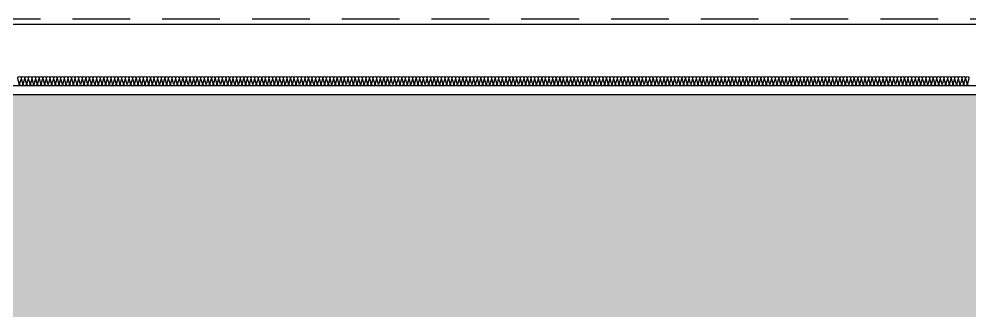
# Model space of a CAD drawing. Header units: millimetres. Extents: x 19868 to 801382, y -4805 to 85279.
# Drawn here: x 103121 to 110529, y 32657 to 34929 of the extents above; entities that cross this region are included whole.
import ezdxf

# ---------------------------------------------------------------- set-up
doc = ezdxf.new("R2010")
doc.units = ezdxf.units.MM
doc.header["$LTSCALE"] = 250
doc.linetypes.add('HID', pattern=[2.8, 1.8, -1])
doc.linetypes.add('HIDDEN', pattern=[9.525, 6.35, -3.175])
for name, color, linetype in [('A-FIN-8', 8, 'Continuous'), ('A-버림CONC', 4, 'Continuous'), ('ISL', 251, 'Continuous'), ('인테리어', 7, 'HIDDEN'), ('지반', 254, 'Continuous')]:
    doc.layers.add(name, color=color, linetype=linetype)

msp = doc.modelspace()

# ---------------------------------------------------------------- hatches: boundary and pattern name
at = {"layer": '지반'}
h = msp.add_hatch(dxfattribs=at)
h.set_pattern_fill('EARTH', color=251, scale=70, angle=45)
h.paths.add_polyline_path([(35638.2, 34128.9), (27538.2, 33228.9), (19867.8, 33228.9), (19867.8, 23234.4), (170632.4, 23234.4), (170632.4, 34678.9), (161838.2, 34678.9), (161838.2, 34628.9), (161888.2, 34628.9), (161888.2, 34568.9), (161638.2, 34568.9), (161638.2, 34628.9), (161688.2, 34628.9), (161688.2, 34828.9), (159788.2, 34828.9), (159788.2, 34778.9), (159638.2, 34778.9), (159638.2, 33758.9), (159538.2, 33758.9), (159538.2, 31528.9), (160638.2, 31528.9), (160638.2, 30028.9), (160738.2, 30028.9), (160738.2, 29968.9), (145618.2, 29968.9), (145618.2, 30028.9), (145718.2, 30028.9), (145718.2, 30768.9), (142618.2, 30768.9), (142618.2, 30828.9), (142718.2, 30828.9), (142718.2, 31528.9), (143318.2, 31528.9), (143318.2, 33668.9), (141343.1, 33668.9), (141163.1, 33488.9), (139953.4, 33488.9), (139773.4, 33668.9), (137588.2, 33668.9), (137588.2, 33728.9), (137688.2, 33728.9), (137688.2, 34318.9), (135363.1, 34318.9), (135263.1, 34218.9), (124888.2, 34218.9), (124888.2, 32228.9), (125488.2, 32228.9), (125488.2, 31528.9), (125588.2, 31528.9), (125588.2, 31468.9), (123888.2, 31468.9), (123888.2, 31528.9), (123988.2, 31528.9), (123988.2, 31868.9), (118638.2, 31868.9), (118638.2, 31528.9), (118738.2, 31528.9), (118738.2, 31468.9), (117038.2, 31468.9), (117038.2, 31528.9), (117138.2, 31528.9), (117138.2, 32228.9), (117738.2, 32228.9), (117738.2, 34348.9), (115338.2, 34348.9), (115338.2, 33878.9), (115438.2, 33878.9), (115438.2, 33818.9), (114638.2, 33818.9), (114638.2, 33878.9), (114738.2, 33878.9), (114738.2, 34338.9), (88438.2, 34338.9), (88438.2, 31628.9), (89038.2, 31628.9), (89038.2, 30928.9), (89138.2, 30928.9), (89138.2, 30868.9), (87438.2, 30868.9), (87438.2, 30928.9), (87538.2, 30928.9), (87538.2, 31268.9), (82938.2, 31268.9), (82938.2, 30928.9), (83038.2, 30928.9), (83038.2, 30868.9), (81338.2, 30868.9), (81338.2, 30928.9), (81438.2, 30928.9), (81438.2, 31268.9), (75338.2, 31268.9), (75338.2, 30928.9), (75438.2, 30928.9), (75438.2, 30868.9), (73738.2, 30868.9), (73738.2, 30928.9), (73838.2, 30928.9), (73838.2, 31628.9), (74438.2, 31628.9), (74438.2, 33818.9), (56438.2, 33818.9), (56438.2, 31878.9), (57038.2, 31878.9), (57038.2, 30878.9), (57138.2, 30878.9), (57138.2, 30818.9), (52138.2, 30818.9), (52138.2, 30878.9), (52238.2, 30878.9), (52238.2, 31878.9), (52538.2, 31878.9), (52538.2, 33748.9), (45258.2, 33748.9), (45258.2, 33108.9), (45358.2, 33108.9), (45358.2, 33048.9), (43518.2, 33048.9), (43518.2, 33108.9), (43618.2, 33108.9), (43618.2, 33648.9), (41678.2, 33648.9), (41608.2, 33718.9), (40588.2, 33718.9), (40588.2, 33028.9), (40688.2, 33028.9), (40688.2, 32968.9), (38988.2, 32968.9), (38988.2, 33028.9), (39088.2, 33028.9), (39088.2, 33678.9), (38838.2, 33828.9), (38838.2, 34308.9), (38848.7, 34319.4), (37038.2, 34128.9)])

# ---------------------------------------------------------------- linework, layer by layer
at = {"layer": 'A-FIN-8'}
msp.add_line((88138.2, 34888.9), (117438.2, 34888.9), dxfattribs=at)
at = {"layer": 'A-버림CONC', "elevation": 0}
msp.add_lwpolyline([(88438.2, 34338.9), (114738.2, 34338.9)], dxfattribs=at)
at = {"layer": 'ISL', "elevation": 0}
msp.add_lwpolyline([(103110.2, 34408.9, 0.509267), (103122.6, 34425.9), (103111.9, 34462, -1.372593), (103136.6, 34462), (103125.9, 34425.9, 0.509267), (103138.2, 34408.9, 0.509267), (103150.6, 34425.9), (103139.9, 34462, -1.372593), (103164.6, 34462), (103153.9, 34425.9, 0.509267), (103166.2, 34408.9, 0.509267), (103178.6, 34425.9), (103167.9, 34462, -1.372593), (103192.6, 34462), (103181.9, 34425.9, 0.509267), (103194.2, 34408.9, 0.509267), (103206.6, 34425.9), (103195.9, 34462, -1.372593), (103220.6, 34462), (103209.9, 34425.9, 0.509267), (103222.2, 34408.9, 0.509267), (103234.6, 34425.9), (103223.9, 34462, -1.372593), (103248.6, 34462), (103237.9, 34425.9, 0.509267), (103250.2, 34408.9, 0.509267), (103262.6, 34425.9), (103251.9, 34462, -1.372593), (103276.6, 34462), (103265.9, 34425.9, 0.509267), (103278.2, 34408.9, 0.509267), (103290.6, 34425.9), (103279.9, 34462, -1.372593), (103304.6, 34462), (103293.9, 34425.9, 0.509267), (103306.2, 34408.9, 0.509267), (103318.6, 34425.9), (103307.9, 34462, -1.372593), (103332.6, 34462), (103321.9, 34425.9, 0.509267), (103334.2, 34408.9, 0.509267), (103346.6, 34425.9), (103335.9, 34462, -1.372593), (103360.6, 34462), (103349.9, 34425.9, 0.509267), (103362.2, 34408.9, 0.509267), (103374.6, 34425.9), (103363.9, 34462, -1.372593), (103388.6, 34462), (103377.9, 34425.9, 0.509267), (103390.2, 34408.9, 0.509267), (103402.6, 34425.9), (103391.9, 34462, -1.372593), (103416.6, 34462), (103405.9, 34425.9, 0.509267), (103418.2, 34408.9, 0.509267), (103430.6, 34425.9), (103419.9, 34462, -1.372593), (103444.6, 34462), (103433.9, 34425.9, 0.509267), (103446.2, 34408.9, 0.509267), (103458.6, 34425.9), (103447.9, 34462, -1.372593), (103472.6, 34462), (103461.9, 34425.9, 0.509267), (103474.2, 34408.9, 0.509267), (103486.6, 34425.9), (103475.9, 34462, -1.372593), (103500.6, 34462), (103489.9, 34425.9, 0.509267), (103502.2, 34408.9, 0.509267), (103514.6, 34425.9), (103503.9, 34462, -1.372593), (103528.6, 34462), (103517.9, 34425.9, 0.509267), (103530.2, 34408.9, 0.509267), (103542.6, 34425.9), (103531.9, 34462, -1.372593), (103556.6, 34462), (103545.9, 34425.9, 0.509267), (103558.2, 34408.9, 0.509267), (103570.6, 34425.9), (103559.9, 34462, -1.372593), (103584.6, 34462), (103573.9, 34425.9, 0.509267), (103586.2, 34408.9, 0.509267), (103598.6, 34425.9), (103587.9, 34462, -1.372593), (103612.6, 34462), (103601.9, 34425.9, 0.509267), (103614.2, 34408.9, 0.509267), (103626.6, 34425.9), (103615.9, 34462, -1.372593), (103640.6, 34462), (103629.9, 34425.9, 0.509267), (103642.2, 34408.9, 0.509267), (103654.6, 34425.9), (103643.9, 34462, -1.372593), (103668.6, 34462), (103657.9, 34425.9, 0.509267), (103670.2, 34408.9, 0.509267), (103682.6, 34425.9), (103671.9, 34462, -1.372593), (103696.6, 34462), (103685.9, 34425.9, 0.509267), (103698.2, 34408.9, 0.509267), (103710.6, 34425.9), (103699.9, 34462, -1.372593), (103724.6, 34462), (103713.9, 34425.9, 0.509267), (103726.2, 34408.9, 0.509267), (103738.6, 34425.9), (103727.9, 34462, -1.372593), (103752.6, 34462), (103741.9, 34425.9, 0.509267), (103754.2, 34408.9, 0.509267), (103766.6, 34425.9), (103755.9, 34462, -1.372593), (103780.6, 34462), (103769.9, 34425.9, 0.509267), (103782.2, 34408.9, 0.509267), (103794.6, 34425.9), (103783.9, 34462, -1.372593), (103808.6, 34462), (103797.9, 34425.9, 0.509267), (103810.2, 34408.9, 0.509267), (103822.6, 34425.9), (103811.9, 34462, -1.372593), (103836.6, 34462), (103825.9, 34425.9, 0.509267), (103838.2, 34408.9, 0.509267), (103850.6, 34425.9), (103839.9, 34462, -1.372593), (103864.6, 34462), (103853.9, 34425.9, 0.509267), (103866.2, 34408.9, 0.509267), (103878.6, 34425.9), (103867.9, 34462, -1.372593), (103892.6, 34462), (103881.9, 34425.9, 0.509267), (103894.2, 34408.9, 0.509267), (103906.6, 34425.9), (103895.9, 34462, -1.372593), (103920.6, 34462), (103909.9, 34425.9, 0.509267), (103922.2, 34408.9, 0.509267), (103934.6, 34425.9), (103923.9, 34462, -1.372593), (103948.6, 34462), (103937.9, 34425.9, 0.509267), (103950.2, 34408.9, 0.509267), (103962.6, 34425.9), (103951.9, 34462, -1.372593), (103976.6, 34462), (103965.9, 34425.9, 0.509267), (103978.2, 34408.9, 0.509267), (103990.6, 34425.9), (103979.9, 34462, -1.372593), (104004.6, 34462), (103993.9, 34425.9, 0.509267), (104006.2, 34408.9, 0.509267), (104018.6, 34425.9), (104007.9, 34462, -1.372593), (104032.6, 34462), (104021.9, 34425.9, 0.509267), (104034.2, 34408.9, 0.509267), (104046.6, 34425.9), (104035.9, 34462, -1.372593), (104060.6, 34462), (104049.9, 34425.9, 0.509267), (104062.2, 34408.9, 0.509267), (104074.6, 34425.9), (104063.9, 34462, -1.372593), (104088.6, 34462), (104077.9, 34425.9, 0.509267), (104090.2, 34408.9, 0.509267), (104102.6, 34425.9), (104091.9, 34462, -1.372593), (104116.6, 34462), (104105.9, 34425.9, 0.509267), (104118.2, 34408.9, 0.509267), (104130.6, 34425.9), (104119.9, 34462, -1.372593), (104144.6, 34462), (104133.9, 34425.9, 0.509267), (104146.2, 34408.9, 0.509267), (104158.6, 34425.9), (104147.9, 34462, -1.372593), (104172.6, 34462), (104161.9, 34425.9, 0.509267), (104174.2, 34408.9, 0.509267), (104186.6, 34425.9), (104175.9, 34462, -1.372593), (104200.6, 34462), (104189.9, 34425.9, 0.509267), (104202.2, 34408.9, 0.509267), (104214.6, 34425.9), (104203.9, 34462, -1.372593), (104228.6, 34462), (104217.9, 34425.9, 0.509267), (104230.2, 34408.9, 0.509267), (104242.6, 34425.9), (104231.9, 34462, -1.372593), (104256.6, 34462), (104245.9, 34425.9, 0.509267), (104258.2, 34408.9, 0.509267), (104270.6, 34425.9), (104259.9, 34462, -1.372593), (104284.6, 34462), (104273.9, 34425.9, 0.509267), (104286.2, 34408.9, 0.509267), (104298.6, 34425.9), (104287.9, 34462, -1.372593), (104312.6, 34462), (104301.9, 34425.9, 0.509267), (104314.2, 34408.9, 0.509267), (104326.6, 34425.9), (104315.9, 34462, -1.372593), (104340.6, 34462), (104329.9, 34425.9, 0.509267), (104342.2, 34408.9, 0.509267), (104354.6, 34425.9), (104343.9, 34462, -1.372593), (104368.6, 34462), (104357.9, 34425.9, 0.509267), (104370.2, 34408.9, 0.509267), (104382.6, 34425.9), (104371.9, 34462, -1.372593), (104396.6, 34462), (104385.9, 34425.9, 0.509267), (104398.2, 34408.9, 0.509267), (104410.6, 34425.9), (104399.9, 34462, -1.372593), (104424.6, 34462), (104413.9, 34425.9, 0.509267), (104426.2, 34408.9, 0.509267), (104438.6, 34425.9), (104427.9, 34462, -1.372593), (104452.6, 34462), (104441.9, 34425.9, 0.509267), (104454.2, 34408.9, 0.509267), (104466.6, 34425.9), (104455.9, 34462, -1.372593), (104480.6, 34462), (104469.9, 34425.9, 0.509267), (104482.2, 34408.9, 0.509267), (104494.6, 34425.9), (104483.9, 34462, -1.372593), (104508.6, 34462), (104497.9, 34425.9, 0.509267), (104510.2, 34408.9, 0.509267), (104522.6, 34425.9), (104511.9, 34462, -1.372593), (104536.6, 34462), (104525.9, 34425.9, 0.509267), (104538.2, 34408.9, 0.509267), (104550.6, 34425.9), (104539.9, 34462, -1.372593), (104564.6, 34462), (104553.9, 34425.9, 0.509267), (104566.2, 34408.9, 0.509267), (104578.6, 34425.9), (104567.9, 34462, -1.372593), (104592.6, 34462), (104581.9, 34425.9, 0.509267), (104594.2, 34408.9, 0.509267), (104606.6, 34425.9), (104595.9, 34462, -1.372593), (104620.6, 34462), (104609.9, 34425.9, 0.509267), (104622.2, 34408.9, 0.509267), (104634.6, 34425.9), (104623.9, 34462, -1.372593), (104648.6, 34462), (104637.9, 34425.9, 0.509267), (104650.2, 34408.9, 0.509267), (104662.6, 34425.9), (104651.9, 34462, -1.372593), (104676.6, 34462), (104665.9, 34425.9, 0.509267), (104678.2, 34408.9, 0.509267), (104690.6, 34425.9), (104679.9, 34462, -1.372593), (104704.6, 34462), (104693.9, 34425.9, 0.509267), (104706.2, 34408.9, 0.509267), (104718.6, 34425.9), (104707.9, 34462, -1.372593), (104732.6, 34462), (104721.9, 34425.9, 0.509267), (104734.2, 34408.9, 0.509267), (104746.6, 34425.9), (104735.9, 34462, -1.372593), (104760.6, 34462), (104749.9, 34425.9, 0.509267), (104762.2, 34408.9, 0.509267), (104774.6, 34425.9), (104763.9, 34462, -1.372593), (104788.6, 34462), (104777.9, 34425.9, 0.509267), (104790.2, 34408.9, 0.509267), (104802.6, 34425.9), (104791.9, 34462, -1.372593), (104816.6, 34462), (104805.9, 34425.9, 0.509267), (104818.2, 34408.9, 0.509267), (104830.6, 34425.9), (104819.9, 34462, -1.372593), (104844.6, 34462), (104833.9, 34425.9, 0.509267), (104846.2, 34408.9, 0.509267), (104858.6, 34425.9), (104847.9, 34462, -1.372593), (104872.6, 34462), (104861.9, 34425.9, 0.509267), (104874.2, 34408.9, 0.509267), (104886.6, 34425.9), (104875.9, 34462, -1.372593), (104900.6, 34462), (104889.9, 34425.9, 0.509267), (104902.2, 34408.9, 0.509267), (104914.6, 34425.9), (104903.9, 34462, -1.372593), (104928.6, 34462), (104917.9, 34425.9, 0.509267), (104930.2, 34408.9, 0.509267), (104942.6, 34425.9), (104931.9, 34462, -1.372593), (104956.6, 34462), (104945.9, 34425.9, 0.509267), (104958.2, 34408.9, 0.509267), (104970.6, 34425.9), (104959.9, 34462, -1.372593), (104984.6, 34462), (104973.9, 34425.9, 0.509267), (104986.2, 34408.9, 0.509267), (104998.6, 34425.9), (104987.9, 34462, -1.372593), (105012.6, 34462), (105001.9, 34425.9, 0.509267), (105014.2, 34408.9, 0.509267), (105026.6, 34425.9), (105015.9, 34462, -1.372593), (105040.6, 34462), (105029.9, 34425.9, 0.509267), (105042.2, 34408.9, 0.509267), (105054.6, 34425.9), (105043.9, 34462, -1.372593), (105068.6, 34462), (105057.9, 34425.9, 0.509267), (105070.2, 34408.9, 0.509267), (105082.6, 34425.9), (105071.9, 34462, -1.372593), (105096.6, 34462), (105085.9, 34425.9, 0.509267), (105098.2, 34408.9, 0.509267), (105110.6, 34425.9), (105099.9, 34462, -1.372593), (105124.6, 34462), (105113.9, 34425.9, 0.509267), (105126.2, 34408.9, 0.509267), (105138.6, 34425.9), (105127.9, 34462, -1.372593), (105152.6, 34462), (105141.9, 34425.9, 0.509267), (105154.2, 34408.9, 0.509267), (105166.6, 34425.9), (105155.9, 34462, -1.372593), (105180.6, 34462), (105169.9, 34425.9, 0.509267), (105182.2, 34408.9, 0.509267), (105194.6, 34425.9), (105183.9, 34462, -1.372593), (105208.6, 34462), (105197.9, 34425.9, 0.509267), (105210.2, 34408.9, 0.509267), (105222.6, 34425.9), (105211.9, 34462, -1.372593), (105236.6, 34462), (105225.9, 34425.9, 0.509267), (105238.2, 34408.9, 0.509267), (105250.6, 34425.9), (105239.9, 34462, -1.372593), (105264.6, 34462), (105253.9, 34425.9, 0.509267), (105266.2, 34408.9, 0.509267), (105278.6, 34425.9), (105267.9, 34462, -1.372593), (105292.6, 34462), (105281.9, 34425.9, 0.509267), (105294.2, 34408.9, 0.509267), (105306.6, 34425.9), (105295.9, 34462, -1.372593), (105320.6, 34462), (105309.9, 34425.9, 0.509267), (105322.2, 34408.9, 0.509267), (105334.6, 34425.9), (105323.9, 34462, -1.372593), (105348.6, 34462), (105337.9, 34425.9, 0.509267), (105350.2, 34408.9, 0.509267), (105362.6, 34425.9), (105351.9, 34462, -1.372593), (105376.6, 34462), (105365.9, 34425.9, 0.509267), (105378.2, 34408.9, 0.509267), (105390.6, 34425.9), (105379.9, 34462, -1.372593), (105404.6, 34462), (105393.9, 34425.9, 0.509267), (105406.2, 34408.9, 0.509267), (105418.6, 34425.9), (105407.9, 34462, -1.372593), (105432.6, 34462), (105421.9, 34425.9, 0.509267), (105434.2, 34408.9, 0.509267), (105446.6, 34425.9), (105435.9, 34462, -1.372593), (105460.6, 34462), (105449.9, 34425.9, 0.509267), (105462.2, 34408.9, 0.509267), (105474.6, 34425.9), (105463.9, 34462, -1.372593), (105488.6, 34462), (105477.9, 34425.9, 0.509267), (105490.2, 34408.9, 0.509267), (105502.6, 34425.9), (105491.9, 34462, -1.372593), (105516.6, 34462), (105505.9, 34425.9, 0.509267), (105518.2, 34408.9, 0.509267), (105530.6, 34425.9), (105519.9, 34462, -1.372593), (105544.6, 34462), (105533.9, 34425.9, 0.509267), (105546.2, 34408.9, 0.509267), (105558.6, 34425.9), (105547.9, 34462, -1.372593), (105572.6, 34462), (105561.9, 34425.9, 0.509267), (105574.2, 34408.9, 0.509267), (105586.6, 34425.9), (105575.9, 34462, -1.372593), (105600.6, 34462), (105589.9, 34425.9, 0.509267), (105602.2, 34408.9, 0.509267), (105614.6, 34425.9), (105603.9, 34462, -1.372593), (105628.6, 34462), (105617.9, 34425.9, 0.509267), (105630.2, 34408.9, 0.509267), (105642.6, 34425.9), (105631.9, 34462, -1.372593), (105656.6, 34462), (105645.9, 34425.9, 0.509267), (105658.2, 34408.9, 0.509267), (105670.6, 34425.9), (105659.9, 34462, -1.372593), (105684.6, 34462), (105673.9, 34425.9, 0.509267), (105686.2, 34408.9, 0.509267), (105698.6, 34425.9), (105687.9, 34462, -1.372593), (105712.6, 34462), (105701.9, 34425.9, 0.509267), (105714.2, 34408.9, 0.509267), (105726.6, 34425.9), (105715.9, 34462, -1.372593), (105740.6, 34462), (105729.9, 34425.9, 0.509267), (105742.2, 34408.9, 0.509267), (105754.6, 34425.9), (105743.9, 34462, -1.372593), (105768.6, 34462), (105757.9, 34425.9, 0.509267), (105770.2, 34408.9, 0.509267), (105782.6, 34425.9), (105771.9, 34462, -1.372593), (105796.6, 34462), (105785.9, 34425.9, 0.509267), (105798.2, 34408.9, 0.509267), (105810.6, 34425.9), (105799.9, 34462, -1.372593), (105824.6, 34462), (105813.9, 34425.9, 0.509267), (105826.2, 34408.9, 0.509267), (105838.6, 34425.9), (105827.9, 34462, -1.372593), (105852.6, 34462), (105841.9, 34425.9, 0.509267), (105854.2, 34408.9, 0.509267), (105866.6, 34425.9), (105855.9, 34462, -1.372593), (105880.6, 34462), (105869.9, 34425.9, 0.509267), (105882.2, 34408.9, 0.509267), (105894.6, 34425.9), (105883.9, 34462, -1.372593), (105908.6, 34462), (105897.9, 34425.9, 0.509267), (105910.2, 34408.9, 0.509267), (105922.6, 34425.9), (105911.9, 34462, -1.372593), (105936.6, 34462), (105925.9, 34425.9, 0.509267), (105938.2, 34408.9, 0.509267), (105950.6, 34425.9), (105939.9, 34462, -1.372593), (105964.6, 34462), (105953.9, 34425.9, 0.509267), (105966.2, 34408.9, 0.509267), (105978.6, 34425.9), (105967.9, 34462, -1.372593), (105992.6, 34462), (105981.9, 34425.9, 0.509267), (105994.2, 34408.9, 0.509267), (106006.6, 34425.9), (105995.9, 34462, -1.372593), (106020.6, 34462), (106009.9, 34425.9, 0.509267), (106022.2, 34408.9, 0.509267), (106034.6, 34425.9), (106023.9, 34462, -1.372593), (106048.6, 34462), (106037.9, 34425.9, 0.509267), (106050.2, 34408.9, 0.509267), (106062.6, 34425.9), (106051.9, 34462, -1.372593), (106076.6, 34462), (106065.9, 34425.9, 0.509267), (106078.2, 34408.9, 0.509267), (106090.6, 34425.9), (106079.9, 34462, -1.372593), (106104.6, 34462), (106093.9, 34425.9, 0.509267), (106106.2, 34408.9, 0.509267), (106118.6, 34425.9), (106107.9, 34462, -1.372593), (106132.6, 34462), (106121.9, 34425.9, 0.509267), (106134.2, 34408.9, 0.509267), (106146.6, 34425.9), (106135.9, 34462, -1.372593), (106160.6, 34462), (106149.9, 34425.9, 0.509267), (106162.2, 34408.9, 0.509267), (106174.6, 34425.9), (106163.9, 34462, -1.372593), (106188.6, 34462), (106177.9, 34425.9, 0.509267), (106190.2, 34408.9, 0.509267), (106202.6, 34425.9), (106191.9, 34462, -1.372593), (106216.6, 34462), (106205.9, 34425.9, 0.509267), (106218.2, 34408.9, 0.509267), (106230.6, 34425.9), (106219.9, 34462, -1.372593), (106244.6, 34462), (106233.9, 34425.9, 0.509267), (106246.2, 34408.9, 0.509267), (106258.6, 34425.9), (106247.9, 34462, -1.372593), (106272.6, 34462), (106261.9, 34425.9, 0.509267), (106274.2, 34408.9, 0.509267), (106286.6, 34425.9), (106275.9, 34462, -1.372593), (106300.6, 34462), (106289.9, 34425.9, 0.509267), (106302.2, 34408.9, 0.509267), (106314.6, 34425.9), (106303.9, 34462, -1.372593), (106328.6, 34462), (106317.9, 34425.9, 0.509267), (106330.2, 34408.9, 0.509267), (106342.6, 34425.9), (106331.9, 34462, -1.372593), (106356.6, 34462), (106345.9, 34425.9, 0.509267), (106358.2, 34408.9, 0.509267), (106370.6, 34425.9), (106359.9, 34462, -1.372593), (106384.6, 34462), (106373.9, 34425.9, 0.509267), (106386.2, 34408.9, 0.509267), (106398.6, 34425.9), (106387.9, 34462, -1.372593), (106412.6, 34462), (106401.9, 34425.9, 0.509267), (106414.2, 34408.9, 0.509267), (106426.6, 34425.9), (106415.9, 34462, -1.372593), (106440.6, 34462), (106429.9, 34425.9, 0.509267), (106442.2, 34408.9, 0.509267), (106454.6, 34425.9), (106443.9, 34462, -1.372593), (106468.6, 34462), (106457.9, 34425.9, 0.509267), (106470.2, 34408.9, 0.509267), (106482.6, 34425.9), (106471.9, 34462, -1.372593), (106496.6, 34462), (106485.9, 34425.9, 0.509267), (106498.2, 34408.9, 0.509267), (106510.6, 34425.9), (106499.9, 34462, -1.372593), (106524.6, 34462), (106513.9, 34425.9, 0.509267), (106526.2, 34408.9, 0.509267), (106538.6, 34425.9), (106527.9, 34462, -1.372593), (106552.6, 34462), (106541.9, 34425.9, 0.509267), (106554.2, 34408.9, 0.509267), (106566.6, 34425.9), (106555.9, 34462, -1.372593), (106580.6, 34462), (106569.9, 34425.9, 0.509267), (106582.2, 34408.9, 0.509267), (106594.6, 34425.9), (106583.9, 34462, -1.372593), (106608.6, 34462), (106597.9, 34425.9, 0.509267), (106610.2, 34408.9, 0.509267), (106622.6, 34425.9), (106611.9, 34462, -1.372593), (106636.6, 34462), (106625.9, 34425.9, 0.509267), (106638.2, 34408.9, 0.509267), (106650.6, 34425.9), (106639.9, 34462, -1.372593), (106664.6, 34462), (106653.9, 34425.9, 0.509267), (106666.2, 34408.9, 0.509267), (106678.6, 34425.9), (106667.9, 34462, -1.372593), (106692.6, 34462), (106681.9, 34425.9, 0.509267), (106694.2, 34408.9, 0.509267), (106706.6, 34425.9), (106695.9, 34462, -1.372593), (106720.6, 34462), (106709.9, 34425.9, 0.509267), (106722.2, 34408.9, 0.509267), (106734.6, 34425.9), (106723.9, 34462, -1.372593), (106748.6, 34462), (106737.9, 34425.9, 0.509267), (106750.2, 34408.9, 0.509267), (106762.6, 34425.9), (106751.9, 34462, -1.372593), (106776.6, 34462), (106765.9, 34425.9, 0.509267), (106778.2, 34408.9, 0.509267), (106790.6, 34425.9), (106779.9, 34462, -1.372593), (106804.6, 34462), (106793.9, 34425.9, 0.509267), (106806.2, 34408.9, 0.509267), (106818.6, 34425.9), (106807.9, 34462, -1.372593), (106832.6, 34462), (106821.9, 34425.9, 0.509267), (106834.2, 34408.9, 0.509267), (106846.6, 34425.9), (106835.9, 34462, -1.372593), (106860.6, 34462), (106849.9, 34425.9, 0.509267), (106862.2, 34408.9, 0.509267), (106874.6, 34425.9), (106863.9, 34462, -1.372593), (106888.6, 34462), (106877.9, 34425.9, 0.509267), (106890.2, 34408.9, 0.509267), (106902.6, 34425.9), (106891.9, 34462, -1.372593), (106916.6, 34462), (106905.9, 34425.9, 0.509267), (106918.2, 34408.9, 0.509267), (106930.6, 34425.9), (106919.9, 34462, -1.372593), (106944.6, 34462), (106933.9, 34425.9, 0.509267), (106946.2, 34408.9, 0.509267), (106958.6, 34425.9), (106947.9, 34462, -1.372593), (106972.6, 34462), (106961.9, 34425.9, 0.509267), (106974.2, 34408.9, 0.509267), (106986.6, 34425.9), (106975.9, 34462, -1.372593), (107000.6, 34462), (106989.9, 34425.9, 0.509267), (107002.2, 34408.9, 0.509267), (107014.6, 34425.9), (107003.9, 34462, -1.372593), (107028.6, 34462), (107017.9, 34425.9, 0.509267), (107030.2, 34408.9, 0.509267), (107042.6, 34425.9), (107031.9, 34462, -1.372593), (107056.6, 34462), (107045.9, 34425.9, 0.509267), (107058.2, 34408.9, 0.509267), (107070.6, 34425.9), (107059.9, 34462, -1.372593), (107084.6, 34462), (107073.9, 34425.9, 0.509267), (107086.2, 34408.9, 0.509267), (107098.6, 34425.9), (107087.9, 34462, -1.372593), (107112.6, 34462), (107101.9, 34425.9, 0.509267), (107114.2, 34408.9, 0.509267), (107126.6, 34425.9), (107115.9, 34462, -1.372593), (107140.6, 34462), (107129.9, 34425.9, 0.509267), (107142.2, 34408.9, 0.509267), (107154.6, 34425.9), (107143.9, 34462, -1.372593), (107168.6, 34462), (107157.9, 34425.9, 0.509267), (107170.2, 34408.9, 0.509267), (107182.6, 34425.9), (107171.9, 34462, -1.372593), (107196.6, 34462), (107185.9, 34425.9, 0.509267), (107198.2, 34408.9, 0.509267), (107210.6, 34425.9), (107199.9, 34462, -1.372593), (107224.6, 34462), (107213.9, 34425.9, 0.509267), (107226.2, 34408.9, 0.509267), (107238.6, 34425.9), (107227.9, 34462, -1.372593), (107252.6, 34462), (107241.9, 34425.9, 0.509267), (107254.2, 34408.9, 0.509267), (107266.6, 34425.9), (107255.9, 34462, -1.372593), (107280.6, 34462), (107269.9, 34425.9, 0.509267), (107282.2, 34408.9, 0.509267), (107294.6, 34425.9), (107283.9, 34462, -1.372593), (107308.6, 34462), (107297.9, 34425.9, 0.509267), (107310.2, 34408.9, 0.509267), (107322.6, 34425.9), (107311.9, 34462, -1.372593), (107336.6, 34462), (107325.9, 34425.9, 0.509267), (107338.2, 34408.9, 0.509267), (107350.6, 34425.9), (107339.9, 34462, -1.372593), (107364.6, 34462), (107353.9, 34425.9, 0.509267), (107366.2, 34408.9, 0.509267), (107378.6, 34425.9), (107367.9, 34462, -1.372593), (107392.6, 34462), (107381.9, 34425.9, 0.509267), (107394.2, 34408.9, 0.509267), (107406.6, 34425.9), (107395.9, 34462, -1.372593), (107420.6, 34462), (107409.9, 34425.9, 0.509267), (107422.2, 34408.9, 0.509267), (107434.6, 34425.9), (107423.9, 34462, -1.372593), (107448.6, 34462), (107437.9, 34425.9, 0.509267), (107450.2, 34408.9, 0.509267), (107462.6, 34425.9), (107451.9, 34462, -1.372593), (107476.6, 34462), (107465.9, 34425.9, 0.509267), (107478.2, 34408.9, 0.509267), (107490.6, 34425.9), (107479.9, 34462, -1.372593), (107504.6, 34462), (107493.9, 34425.9, 0.509267), (107506.2, 34408.9, 0.509267), (107518.6, 34425.9), (107507.9, 34462, -1.372593), (107532.6, 34462), (107521.9, 34425.9, 0.509267), (107534.2, 34408.9, 0.509267), (107546.6, 34425.9), (107535.9, 34462, -1.372593), (107560.6, 34462), (107549.9, 34425.9, 0.509267), (107562.2, 34408.9, 0.509267), (107574.6, 34425.9), (107563.9, 34462, -1.372593), (107588.6, 34462), (107577.9, 34425.9, 0.509267), (107590.2, 34408.9, 0.509267), (107602.6, 34425.9), (107591.9, 34462, -1.372593), (107616.6, 34462), (107605.9, 34425.9, 0.509267), (107618.2, 34408.9, 0.509267), (107630.6, 34425.9), (107619.9, 34462, -1.372593), (107644.6, 34462), (107633.9, 34425.9, 0.509267), (107646.2, 34408.9, 0.509267), (107658.6, 34425.9), (107647.9, 34462, -1.372593), (107672.6, 34462), (107661.9, 34425.9, 0.509267), (107674.2, 34408.9, 0.509267), (107686.6, 34425.9), (107675.9, 34462, -1.372593), (107700.6, 34462), (107689.9, 34425.9, 0.509267), (107702.2, 34408.9, 0.509267), (107714.6, 34425.9), (107703.9, 34462, -1.372593), (107728.6, 34462), (107717.9, 34425.9, 0.509267), (107730.2, 34408.9, 0.509267), (107742.6, 34425.9), (107731.9, 34462, -1.372593), (107756.6, 34462), (107745.9, 34425.9, 0.509267), (107758.2, 34408.9, 0.509267), (107770.6, 34425.9), (107759.9, 34462, -1.372593), (107784.6, 34462), (107773.9, 34425.9, 0.509267), (107786.2, 34408.9, 0.509267), (107798.6, 34425.9), (107787.9, 34462, -1.372593), (107812.6, 34462), (107801.9, 34425.9, 0.509267), (107814.2, 34408.9, 0.509267), (107826.6, 34425.9), (107815.9, 34462, -1.372593), (107840.6, 34462), (107829.9, 34425.9, 0.509267), (107842.2, 34408.9, 0.509267), (107854.6, 34425.9), (107843.9, 34462, -1.372593), (107868.6, 34462), (107857.9, 34425.9, 0.509267), (107870.2, 34408.9, 0.509267), (107882.6, 34425.9), (107871.9, 34462, -1.372593), (107896.6, 34462), (107885.9, 34425.9, 0.509267), (107898.2, 34408.9, 0.509267), (107910.6, 34425.9), (107899.9, 34462, -1.372593), (107924.6, 34462), (107913.9, 34425.9, 0.509267), (107926.2, 34408.9, 0.509267), (107938.6, 34425.9), (107927.9, 34462, -1.372593), (107952.6, 34462), (107941.9, 34425.9, 0.509267), (107954.2, 34408.9, 0.509267), (107966.6, 34425.9), (107955.9, 34462, -1.372593), (107980.6, 34462), (107969.9, 34425.9, 0.509267), (107982.2, 34408.9, 0.509267), (107994.6, 34425.9), (107983.9, 34462, -1.372593), (108008.6, 34462), (107997.9, 34425.9, 0.509267), (108010.2, 34408.9, 0.509267), (108022.6, 34425.9), (108011.9, 34462, -1.372593), (108036.6, 34462), (108025.9, 34425.9, 0.509267), (108038.2, 34408.9, 0.509267), (108050.6, 34425.9), (108039.9, 34462, -1.372593), (108064.6, 34462), (108053.9, 34425.9, 0.509267), (108066.2, 34408.9, 0.509267), (108078.6, 34425.9), (108067.9, 34462, -1.372593), (108092.6, 34462), (108081.9, 34425.9, 0.509267), (108094.2, 34408.9, 0.509267), (108106.6, 34425.9), (108095.9, 34462, -1.372593), (108120.6, 34462), (108109.9, 34425.9, 0.509267), (108122.2, 34408.9, 0.509267), (108134.6, 34425.9), (108123.9, 34462, -1.372593), (108148.6, 34462), (108137.9, 34425.9, 0.509267), (108150.2, 34408.9, 0.509267), (108162.6, 34425.9), (108151.9, 34462, -1.372593), (108176.6, 34462), (108165.9, 34425.9, 0.509267), (108178.2, 34408.9, 0.509267), (108190.6, 34425.9), (108179.9, 34462, -1.372593), (108204.6, 34462), (108193.9, 34425.9, 0.509267), (108206.2, 34408.9, 0.509267), (108218.6, 34425.9), (108207.9, 34462, -1.372593), (108232.6, 34462), (108221.9, 34425.9, 0.509267), (108234.2, 34408.9, 0.509267), (108246.6, 34425.9), (108235.9, 34462, -1.372593), (108260.6, 34462), (108249.9, 34425.9, 0.509267), (108262.2, 34408.9, 0.509267), (108274.6, 34425.9), (108263.9, 34462, -1.372593), (108288.6, 34462), (108277.9, 34425.9, 0.509267), (108290.2, 34408.9, 0.509267), (108302.6, 34425.9), (108291.9, 34462, -1.372593), (108316.6, 34462), (108305.9, 34425.9, 0.509267), (108318.2, 34408.9, 0.509267), (108330.6, 34425.9), (108319.9, 34462, -1.372593), (108344.6, 34462), (108333.9, 34425.9, 0.509267), (108346.2, 34408.9, 0.509267), (108358.6, 34425.9), (108347.9, 34462, -1.372593), (108372.6, 34462), (108361.9, 34425.9, 0.509267), (108374.2, 34408.9, 0.509267), (108386.6, 34425.9), (108375.9, 34462, -1.372593), (108400.6, 34462), (108389.9, 34425.9, 0.509267), (108402.2, 34408.9, 0.509267), (108414.6, 34425.9), (108403.9, 34462, -1.372593), (108428.6, 34462), (108417.9, 34425.9, 0.509267), (108430.2, 34408.9, 0.509267), (108442.6, 34425.9), (108431.9, 34462, -1.372593), (108456.6, 34462), (108445.9, 34425.9, 0.509267), (108458.2, 34408.9, 0.509267), (108470.6, 34425.9), (108459.9, 34462, -1.372593), (108484.6, 34462), (108473.9, 34425.9, 0.509267), (108486.2, 34408.9, 0.509267), (108498.6, 34425.9), (108487.9, 34462, -1.372593), (108512.6, 34462), (108501.9, 34425.9, 0.509267), (108514.2, 34408.9, 0.509267), (108526.6, 34425.9), (108515.9, 34462, -1.372593), (108540.6, 34462), (108529.9, 34425.9, 0.509267), (108542.2, 34408.9, 0.509267), (108554.6, 34425.9), (108543.9, 34462, -1.372593), (108568.6, 34462), (108557.9, 34425.9, 0.509267), (108570.2, 34408.9, 0.509267), (108582.6, 34425.9), (108571.9, 34462, -1.372593), (108596.6, 34462), (108585.9, 34425.9, 0.509267), (108598.2, 34408.9, 0.509267), (108610.6, 34425.9), (108599.9, 34462, -1.372593), (108624.6, 34462), (108613.9, 34425.9, 0.509267), (108626.2, 34408.9, 0.509267), (108638.6, 34425.9), (108627.9, 34462, -1.372593), (108652.6, 34462), (108641.9, 34425.9, 0.509267), (108654.2, 34408.9, 0.509267), (108666.6, 34425.9), (108655.9, 34462, -1.372593), (108680.6, 34462), (108669.9, 34425.9, 0.509267), (108682.2, 34408.9, 0.509267), (108694.6, 34425.9), (108683.9, 34462, -1.372593), (108708.6, 34462), (108697.9, 34425.9, 0.509267), (108710.2, 34408.9, 0.509267), (108722.6, 34425.9), (108711.9, 34462, -1.372593), (108736.6, 34462), (108725.9, 34425.9, 0.509267), (108738.2, 34408.9, 0.509267), (108750.6, 34425.9), (108739.9, 34462, -1.372593), (108764.6, 34462), (108753.9, 34425.9, 0.509267), (108766.2, 34408.9, 0.509267), (108778.6, 34425.9), (108767.9, 34462, -1.372593), (108792.6, 34462), (108781.9, 34425.9, 0.509267), (108794.2, 34408.9, 0.509267), (108806.6, 34425.9), (108795.9, 34462, -1.372593), (108820.6, 34462), (108809.9, 34425.9, 0.509267), (108822.2, 34408.9, 0.509267), (108834.6, 34425.9), (108823.9, 34462, -1.372593), (108848.6, 34462), (108837.9, 34425.9, 0.509267), (108850.2, 34408.9, 0.509267), (108862.6, 34425.9), (108851.9, 34462, -1.372593), (108876.6, 34462), (108865.9, 34425.9, 0.509267), (108878.2, 34408.9, 0.509267), (108890.6, 34425.9), (108879.9, 34462, -1.372593), (108904.6, 34462), (108893.9, 34425.9, 0.509267), (108906.2, 34408.9, 0.509267), (108918.6, 34425.9), (108907.9, 34462, -1.372593), (108932.6, 34462), (108921.9, 34425.9, 0.509267), (108934.2, 34408.9, 0.509267), (108946.6, 34425.9), (108935.9, 34462, -1.372593), (108960.6, 34462), (108949.9, 34425.9, 0.509267), (108962.2, 34408.9, 0.509267), (108974.6, 34425.9), (108963.9, 34462, -1.372593), (108988.6, 34462), (108977.9, 34425.9, 0.509267), (108990.2, 34408.9, 0.509267), (109002.6, 34425.9), (108991.9, 34462, -1.372593), (109016.6, 34462), (109005.9, 34425.9, 0.509267), (109018.2, 34408.9, 0.509267), (109030.6, 34425.9), (109019.9, 34462, -1.372593), (109044.6, 34462), (109033.9, 34425.9, 0.509267), (109046.2, 34408.9, 0.509267), (109058.6, 34425.9), (109047.9, 34462, -1.372593), (109072.6, 34462), (109061.9, 34425.9, 0.509267), (109074.2, 34408.9, 0.509267), (109086.6, 34425.9), (109075.9, 34462, -1.372593), (109100.6, 34462), (109089.9, 34425.9, 0.509267), (109102.2, 34408.9, 0.509267), (109114.6, 34425.9), (109103.9, 34462, -1.372593), (109128.6, 34462), (109117.9, 34425.9, 0.509267), (109130.2, 34408.9, 0.509267), (109142.6, 34425.9), (109131.9, 34462, -1.372593), (109156.6, 34462), (109145.9, 34425.9, 0.509267), (109158.2, 34408.9, 0.509267), (109170.6, 34425.9), (109159.9, 34462, -1.372593), (109184.6, 34462), (109173.9, 34425.9, 0.509267), (109186.2, 34408.9, 0.509267), (109198.6, 34425.9), (109187.9, 34462, -1.372593), (109212.6, 34462), (109201.9, 34425.9, 0.509267), (109214.2, 34408.9, 0.509267), (109226.6, 34425.9), (109215.9, 34462, -1.372593), (109240.6, 34462), (109229.9, 34425.9, 0.509267), (109242.2, 34408.9, 0.509267), (109254.6, 34425.9), (109243.9, 34462, -1.372593), (109268.6, 34462), (109257.9, 34425.9, 0.509267), (109270.2, 34408.9, 0.509267), (109282.6, 34425.9), (109271.9, 34462, -1.372593), (109296.6, 34462), (109285.9, 34425.9, 0.509267), (109298.2, 34408.9, 0.509267), (109310.6, 34425.9), (109299.9, 34462, -1.372593), (109324.6, 34462), (109313.9, 34425.9, 0.509267), (109326.2, 34408.9, 0.509267), (109338.6, 34425.9), (109327.9, 34462, -1.372593), (109352.6, 34462), (109341.9, 34425.9, 0.509267), (109354.2, 34408.9, 0.509267), (109366.6, 34425.9), (109355.9, 34462, -1.372593), (109380.6, 34462), (109369.9, 34425.9, 0.509267), (109382.2, 34408.9, 0.509267), (109394.6, 34425.9), (109383.9, 34462, -1.372593), (109408.6, 34462), (109397.9, 34425.9, 0.509267), (109410.2, 34408.9, 0.509267), (109422.6, 34425.9), (109411.9, 34462, -1.372593), (109436.6, 34462), (109425.9, 34425.9, 0.509267), (109438.2, 34408.9, 0.509267), (109450.6, 34425.9), (109439.9, 34462, -1.372593), (109464.6, 34462), (109453.9, 34425.9, 0.509267), (109466.2, 34408.9, 0.509267), (109478.6, 34425.9), (109467.9, 34462, -1.372593), (109492.6, 34462), (109481.9, 34425.9, 0.509267), (109494.2, 34408.9, 0.509267), (109506.6, 34425.9), (109495.9, 34462, -1.372593), (109520.6, 34462), (109509.9, 34425.9, 0.509267), (109522.2, 34408.9, 0.509267), (109534.6, 34425.9), (109523.9, 34462, -1.372593), (109548.6, 34462), (109537.9, 34425.9, 0.509267), (109550.2, 34408.9, 0.509267), (109562.6, 34425.9), (109551.9, 34462, -1.372593), (109576.6, 34462), (109565.9, 34425.9, 0.509267), (109578.2, 34408.9, 0.509267), (109590.6, 34425.9), (109579.9, 34462, -1.372593), (109604.6, 34462), (109593.9, 34425.9, 0.509267), (109606.2, 34408.9, 0.509267), (109618.6, 34425.9), (109607.9, 34462, -1.372593), (109632.6, 34462), (109621.9, 34425.9, 0.509267), (109634.2, 34408.9, 0.509267), (109646.6, 34425.9), (109635.9, 34462, -1.372593), (109660.6, 34462), (109649.9, 34425.9, 0.509267), (109662.2, 34408.9, 0.509267), (109674.6, 34425.9), (109663.9, 34462, -1.372593), (109688.6, 34462), (109677.9, 34425.9, 0.509267), (109690.2, 34408.9, 0.509267), (109702.6, 34425.9), (109691.9, 34462, -1.372593), (109716.6, 34462), (109705.9, 34425.9, 0.509267), (109718.2, 34408.9, 0.509267), (109730.6, 34425.9), (109719.9, 34462, -1.372593), (109744.6, 34462), (109733.9, 34425.9, 0.509267), (109746.2, 34408.9, 0.509267), (109758.6, 34425.9), (109747.9, 34462, -1.372593), (109772.6, 34462), (109761.9, 34425.9, 0.509267), (109774.2, 34408.9, 0.509267), (109786.6, 34425.9), (109775.9, 34462, -1.372593), (109800.6, 34462), (109789.9, 34425.9, 0.509267), (109802.2, 34408.9, 0.509267), (109814.6, 34425.9), (109803.9, 34462, -1.372593), (109828.6, 34462), (109817.9, 34425.9, 0.509267), (109830.2, 34408.9, 0.509267), (109842.6, 34425.9), (109831.9, 34462, -1.372593), (109856.6, 34462), (109845.9, 34425.9, 0.509267), (109858.2, 34408.9, 0.509267), (109870.6, 34425.9), (109859.9, 34462, -1.372593), (109884.6, 34462), (109873.9, 34425.9, 0.509267), (109886.2, 34408.9, 0.509267), (109898.6, 34425.9), (109887.9, 34462, -1.372593), (109912.6, 34462), (109901.9, 34425.9, 0.509267), (109914.2, 34408.9, 0.509267), (109926.6, 34425.9), (109915.9, 34462, -1.372593), (109940.6, 34462), (109929.9, 34425.9, 0.509267), (109942.2, 34408.9, 0.509267), (109954.6, 34425.9), (109943.9, 34462, -1.372593), (109968.6, 34462), (109957.9, 34425.9, 0.509267), (109970.2, 34408.9, 0.509267), (109982.6, 34425.9), (109971.9, 34462, -1.372593), (109996.6, 34462), (109985.9, 34425.9, 0.509267), (109998.2, 34408.9, 0.509267), (110010.6, 34425.9), (109999.9, 34462, -1.372593), (110024.6, 34462), (110013.9, 34425.9, 0.509267), (110026.2, 34408.9, 0.509267), (110038.6, 34425.9), (110027.9, 34462, -1.372593), (110052.6, 34462), (110041.9, 34425.9, 0.509267), (110054.2, 34408.9, 0.509267), (110066.6, 34425.9), (110055.9, 34462, -1.372593), (110080.6, 34462), (110069.9, 34425.9, 0.509267), (110082.2, 34408.9, 0.509267), (110094.6, 34425.9), (110083.9, 34462, -1.372593), (110108.6, 34462), (110097.9, 34425.9, 0.509267), (110110.2, 34408.9, 0.509267), (110122.6, 34425.9), (110111.9, 34462, -1.372593), (110136.6, 34462), (110125.9, 34425.9, 0.509267), (110138.2, 34408.9, 0.509267), (110150.6, 34425.9), (110139.9, 34462, -1.372593), (110164.6, 34462), (110153.9, 34425.9, 0.509267), (110166.2, 34408.9, 0.509267), (110178.6, 34425.9), (110167.9, 34462, -1.372593), (110192.6, 34462), (110181.9, 34425.9, 0.509267), (110194.2, 34408.9, 0.509267), (110206.6, 34425.9), (110195.9, 34462, -1.372593), (110220.6, 34462), (110209.9, 34425.9, 0.509267), (110222.2, 34408.9, 0.509267), (110234.6, 34425.9), (110223.9, 34462, -1.372593), (110248.6, 34462), (110237.9, 34425.9, 0.509267), (110250.2, 34408.9, 0.509267), (110262.6, 34425.9), (110251.9, 34462, -1.372593), (110276.6, 34462), (110265.9, 34425.9, 0.509267), (110278.2, 34408.9, 0.509267), (110290.6, 34425.9), (110279.9, 34462, -1.372593), (110304.6, 34462), (110293.9, 34425.9, 0.509267), (110306.2, 34408.9, 0.509267), (110318.6, 34425.9), (110307.9, 34462, -1.372593), (110332.6, 34462), (110321.9, 34425.9, 0.509267), (110334.2, 34408.9, 0.509267), (110346.6, 34425.9), (110335.9, 34462, -1.372593), (110360.6, 34462), (110349.9, 34425.9, 0.509267), (110362.2, 34408.9, 0.509267), (110374.6, 34425.9), (110363.9, 34462, -1.372593), (110388.6, 34462), (110377.9, 34425.9, 0.509267), (110390.2, 34408.9, 0.509267), (110402.6, 34425.9), (110391.9, 34462, -1.372593), (110416.6, 34462), (110405.9, 34425.9, 0.509267), (110418.2, 34408.9, 0.509267), (110430.6, 34425.9), (110419.9, 34462, -1.372593), (110444.6, 34462), (110433.9, 34425.9, 0.509267), (110446.2, 34408.9, 0.509267), (110458.6, 34425.9), (110447.9, 34462, -1.372593), (110472.6, 34462), (110461.9, 34425.9, 0.509267), (110474.2, 34408.9, 0.509267), (110486.6, 34425.9), (110475.9, 34462, -1.372593), (110500.6, 34462), (110489.9, 34425.9, 0.509267), (110502.2, 34408.9, 0.509267), (110514.6, 34425.9), (110503.9, 34462, -1.372593), (110528.6, 34462), (110517.9, 34425.9, 0.509267), (110530.2, 34408.9, 0.509267)], format="xyb", dxfattribs=at)
msp.add_lwpolyline([(88438.2, 34408.9), (114738.2, 34408.9)], dxfattribs=at)
at = {"layer": '인테리어', "linetype": 'HID'}
msp.add_line((88138.2, 34928.9), (117438.2, 34928.9), dxfattribs=at)

doc.saveas('drawing.dxf')
